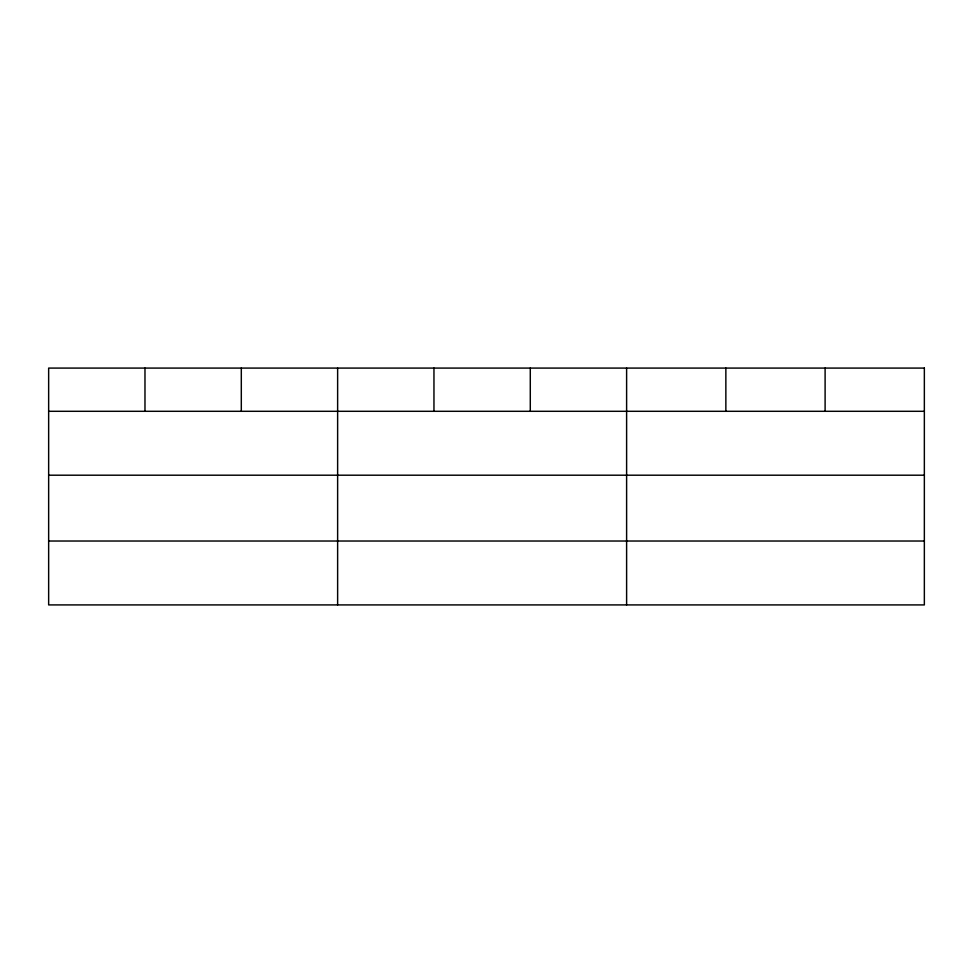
<?xml version="1.0" encoding="UTF-8"?>
<svg xmlns="http://www.w3.org/2000/svg" width="973" height="973" viewBox="0 0 973 973"><rect width="100%" height="100%" fill="white"/><g stroke="black" fill="none" stroke-linecap="round" stroke-linejoin="round"><path stroke-width="1.46" d="M48.65 411.299L924.35 411.299M48.65 475.201L924.35 475.201M48.65 541.024L924.35 541.024M825.104 368.086L825.104 411.299M725.858 368.086L725.858 411.299M626.612 368.086L626.612 604.914M530.285 368.086L530.285 411.299M433.958 368.086L433.958 411.299M337.631 368.086L337.631 604.914M241.304 368.086L241.304 411.299M144.977 368.086L144.977 411.299M924.35 368.086L48.65 368.086L48.65 604.914L924.35 604.914L924.35 368.086"/></g></svg>
